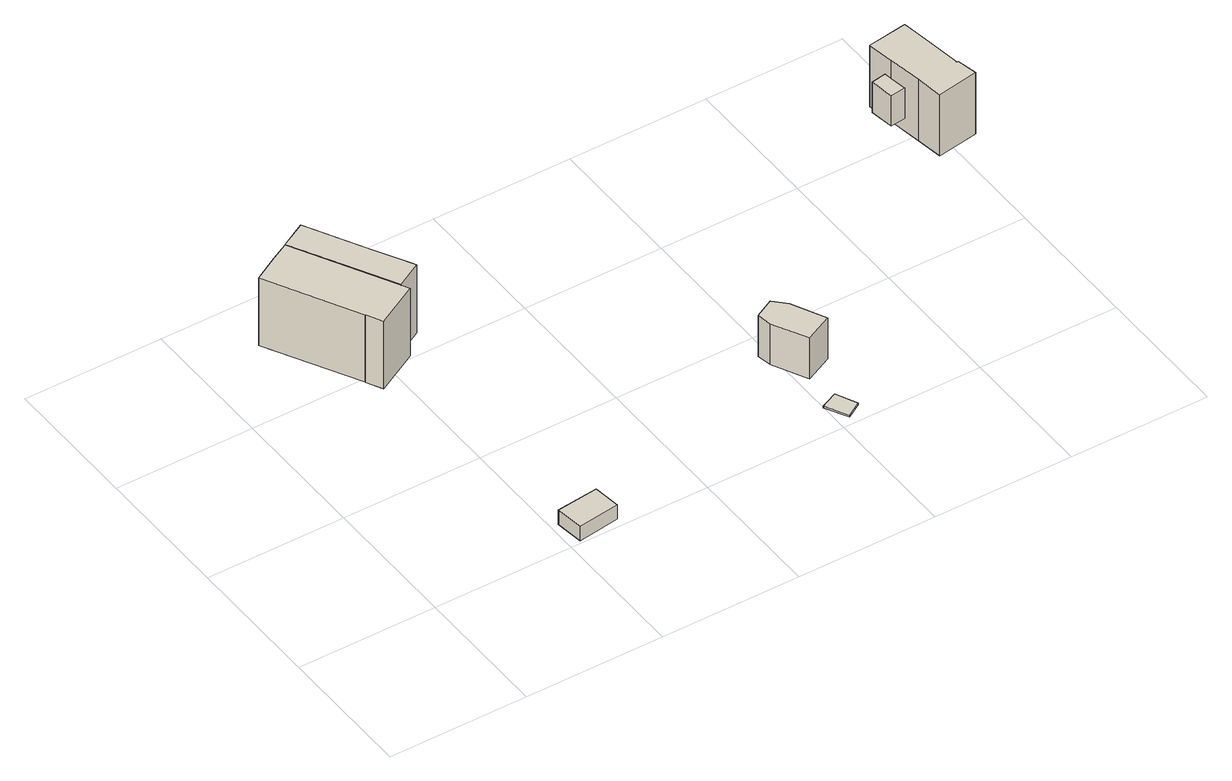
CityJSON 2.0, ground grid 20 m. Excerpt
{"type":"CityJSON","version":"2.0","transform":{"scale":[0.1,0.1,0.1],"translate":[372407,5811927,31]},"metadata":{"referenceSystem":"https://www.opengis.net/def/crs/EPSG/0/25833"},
"CityObjects":{
"building1":{"type":"Building","attributes":{"Gemeindeschluessel":"11000005","function":"31001_1010"},"address":[{"country":"Germany","locality":"Berlin","thoroughfareNumber":"139A","thoroughfareName":"Sakrower Landstraße"}],"children":["building1-1","building1-2"]},
"building1-1":{"type":"BuildingPart","attributes":{"BezugspunktDach":"2200","measuredHeight":11.97,"storeysAboveGround":2},"parents":["building1"],"geometry":[{"type":"MultiSurface","lod":"1","boundaries":[[[0,1,2,3,4,5,6]],[[7,8,9,10,11,12,13]],[[7,13,6,5]],[[8,7,5,4]],[[9,8,14,15,3]],[[10,9,3,2]],[[11,10,2,1]],[[12,11,1,0]],[[13,12,0,6]],[[15,14,8,4]]]}]},
"building1-2":{"type":"BuildingPart","attributes":{"BezugspunktDach":"2200","measuredHeight":12.23,"storeysAboveGround":2},"parents":["building1"],"geometry":[{"type":"MultiSurface","lod":"1","boundaries":[[[16,17,18,19,20,21]],[[22,23,24,25,14,8]],[[22,8,21,20]],[[23,22,20,19]],[[24,23,19,18]],[[25,24,18,17]],[[14,25,17,16]],[[8,4,15,16,21]],[[14,15,4,8]]]}]},
"building2":{"type":"Building","attributes":{"Gemeindeschluessel":"11000005","BezugspunktDach":"2200","function":"31001_1000","measuredHeight":2.29,"storeysAboveGround":1},"address":[{"country":"Germany","locality":"Berlin","thoroughfareNumber":"139A (2)","thoroughfareName":"Sakrower Landstraße"}],"geometry":[{"type":"Solid","lod":"1","boundaries":[[[[26,27,28,29]],[[30,31,32,33]],[[30,33,29,28]],[[31,30,28,27]],[[32,31,27,26]],[[33,32,26,29]]]]}]},
"building3":{"type":"Building","attributes":{"Gemeindeschluessel":"11000005","BezugspunktDach":"2200","function":"31001_1000","measuredHeight":0.304,"storeysAboveGround":1},"address":[{"country":"Germany","locality":"Berlin","thoroughfareNumber":"137 (3)","thoroughfareName":"Sakrower Landstraße"}],"geometry":[{"type":"Solid","lod":"1","boundaries":[[[[34,35,36,37,38]],[[39,40,41,42,43]],[[39,43,38,37]],[[40,39,37,36]],[[41,40,36,35]],[[42,41,35,34]],[[43,42,34,38]]]]}]},
"building4":{"type":"Building","attributes":{"Gemeindeschluessel":"11000005","BezugspunktDach":"2200","function":"31001_1000","measuredHeight":6.67,"storeysAboveGround":1},"address":[{"country":"Germany","locality":"Berlin","thoroughfareNumber":"137 (2)","thoroughfareName":"Sakrower Landstraße"}],"geometry":[{"type":"Solid","lod":"1","boundaries":[[[[44,45,46,47,48,49]],[[50,51,52,53,54,55]],[[50,55,49,48]],[[51,50,48,47]],[[52,51,47,46]],[[53,52,46,45]],[[54,53,45,44]],[[55,54,44,49]]]]}]},
"building5":{"type":"Building","attributes":{"Gemeindeschluessel":"11000005","function":"31001_1010"},"address":[{"country":"Germany","locality":"Berlin","thoroughfareNumber":"133C","thoroughfareName":"Sakrower Landstraße"}],"children":["building5-1","building5-2"]},
"building5-1":{"type":"BuildingPart","attributes":{"BezugspunktDach":"2200","measuredHeight":11.56,"storeysAboveGround":2},"parents":["building5"],"geometry":[{"type":"Solid","lod":"1","boundaries":[[[[56,57,58,59,60,61,62,63,64,65,66]],[[67,68,69,70,71,72,73,74,75,76,77]],[[67,77,66,65]],[[68,67,65,64]],[[69,68,64,63]],[[70,69,63,62]],[[71,70,62,61]],[[72,71,61,60]],[[73,72,60,59]],[[74,73,59,58]],[[75,74,58,57]],[[78,79,80,81,76,75,57,56]],[[77,76,81,82,83,78,56,66]],[[81,80,79,78]],[[78,83,82,81]]]]}]},
"building5-2":{"type":"BuildingPart","attributes":{"BezugspunktDach":"2200","measuredHeight":4.92,"storeysAboveGround":2},"parents":["building5"],"geometry":[{"type":"MultiSurface","lod":"1","boundaries":[[[84,79,83,85]],[[82,80,86,87]],[[82,87,85,83]],[[86,80,79,84]],[[87,86,84,85]],[[80,81,78,79]],[[82,83,78,81]]]}]}
},
"vertices":[
[74,263,248],[74,262,248],[86,240,248],[147,273,248],[65,425,248],[40,412,248],[4,392,248],[40,412,139],[65,425,139],[147,273,139],[86,240,139],[74,262,139],[74,263,139],[4,392,139],[141,284,139],[141,284,248],
[141,284,249],[177,304,249],[175,308,249],[144,364,249],[101,444,249],[65,425,249],[101,444,139],[144,364,139],[175,308,139],[177,304,139],
[216,4,24],[276,12,24],[271,51,24],[211,44,24],[271,51,1],[276,12,1],[216,4,1],[211,44,1],
[613,6,10],[634,19,10],[620,49,10],[604,42,10],[596,38,10],[604,42,7],[620,49,7],[634,19,7],[613,6,7],[596,38,7],
[585,138,76],[610,89,76],[649,108,76],[625,156,76],[608,173,76],[581,159,76],[608,173,10],[625,156,10],[649,108,10],[610,89,10],[585,138,10],[581,159,10],
[897,339,205],[905,291,205],[911,253,205],[970,263,205],[964,292,205],[962,292,205],[961,300,205],[954,348,205],[948,385,205],[946,385,205],[891,377,205],[946,385,106],[948,385,106],[954,348,106],[961,300,106],[962,292,106],[964,292,106],[970,263,106],[911,253,106],[905,291,106],[897,339,106],[891,377,106],[897,339,176],[901,315,176],[901,315,127],[897,339,127],[896,350,127],[896,350,176],
[879,312,176],[874,346,176],[879,312,127],[874,346,127]
]}
